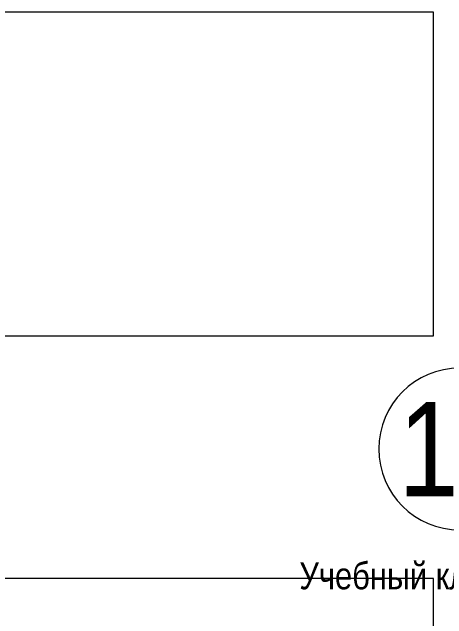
# Model space of a CAD drawing. Header units: millimetres. Extents: x -24360 to 609566, y -391049 to 148426.
# Drawn here: x 1257 to 2869, y 17750 to 20000 of the extents above; entities that cross this region are included whole.
import ezdxf
from ezdxf.enums import TextEntityAlignment as Align

# ---------------------------------------------------------------- set-up
doc = ezdxf.new("R2010")
doc.units = ezdxf.units.MM
doc.layers.get('Defpoints').update_dxf_attribs({"color": 140})
doc.layers.add('АР_Area', color=5, linetype='Continuous', lineweight=5)
doc.layers.add('основной', color=250, linetype='Continuous', lineweight=15)
doc.styles.add('style1', font='ARIALN.TTF')

# ---------------------------------------------------------------- blocks, each defined once
blk = doc.blocks.new('MOK-МаркаПом_овал_ареал')
for p, q in [((-2.75, 3), (2.75, 3)), ((-2.75, -3), (2.75, -3))]:
    blk.add_line(p, q)
for centre, radius, start, end in [((-2.75, 0), 3, 90, 270), ((2.75, 0), 3, 270, 90), ((-3.75, 0), 3.5, 0, 0.001)]:
    blk.add_arc(centre, radius, start, end)
at = {"color": 0, "style": 'style1'}
blk.add_attdef('АР-ПОМЕЩЕНИЕ:НОМЕР', text='', height=3.5, dxfattribs=at).set_placement((0, 0), align=Align.MIDDLE)

msp = doc.modelspace()

# ---------------------------------------------------------------- linework, layer by layer
at = {"layer": 'основной', "lineweight": 15}
for points in [[(120, 18800), (2820, 18800), (2820, 20000), (120, 20000)], [(120, 14600), (2820, 14600), (2820, 17900), (120, 17900)]]:
    msp.add_lwpolyline(points, close=True, dxfattribs=at)

# ---------------------------------------------------------------- block references
at = {"layer": 'АР_Area', "color": 18, "linetype": 'Continuous', "lineweight": 5, "true_color": 0x000000}
ref = msp.add_blockref('MOK-МаркаПом_овал_ареал', (3191.848, 18379.952), dxfattribs=dict(at, xscale=100, yscale=100, zscale=100))
ref.add_attrib('АР-ПОМЕЩЕНИЕ:НОМЕР', '1.028', dxfattribs={"layer": '0', "color": 0, "height": 350, "style": 'style1'}).set_placement((3191.848, 18379.952), align=Align.MIDDLE)
ref.add_attrib('АР-ПОМЕЩЕНИЕ:НАИМЕНОВАНИЕ', 'Учебный класс (первые классы)', dxfattribs={"layer": 'Defpoints', "color": 2, "height": 100, "style": 'style1'}).set_placement((3182.433, 17898.559), align=Align.MIDDLE)

doc.saveas('drawing.dxf')
